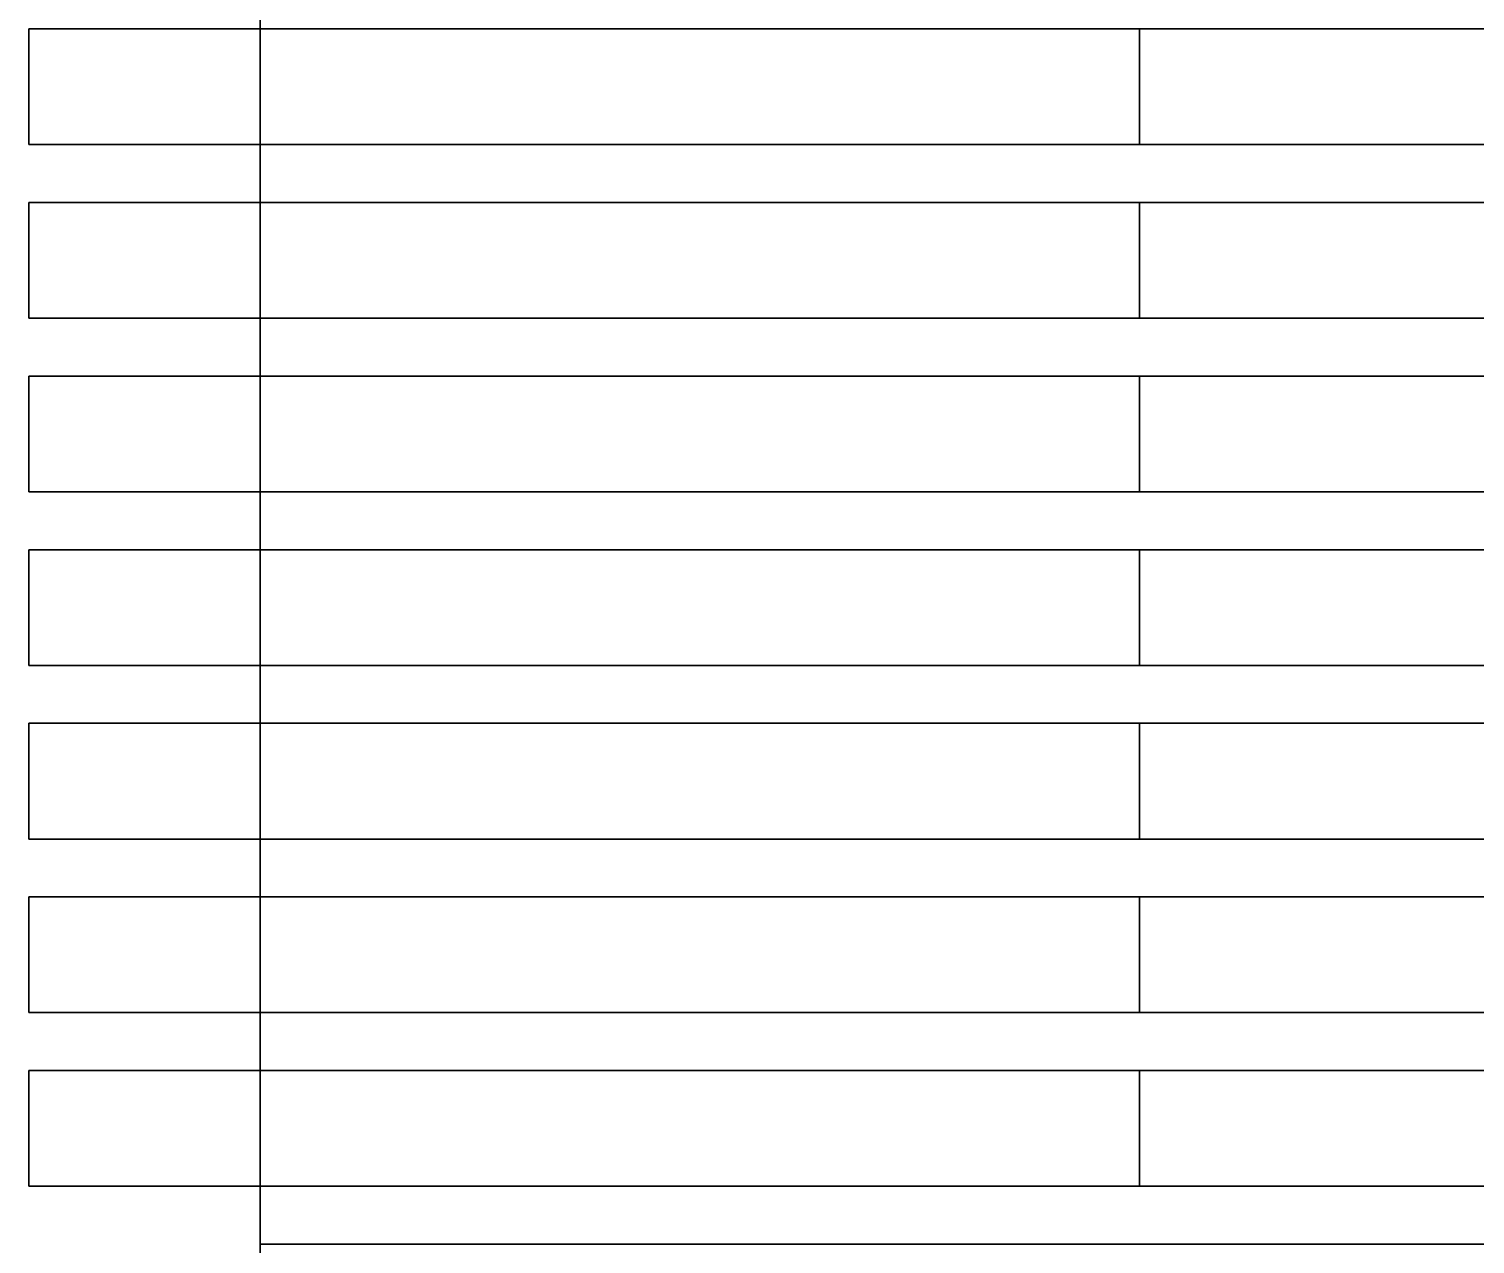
# Model space of a CAD drawing. Header units: millimetres. Extents: x -20 to 230, y -446 to 0.
# Drawn here: x -20 to 105, y -278 to -173 of the extents above; entities that cross this region are included whole.
import ezdxf

# ---------------------------------------------------------------- set-up
doc = ezdxf.new("R2010")
doc.units = ezdxf.units.MM
for name, color, linetype, plot in [('10', 135, 'Continuous', False), ('14', 155, 'Continuous', False), ('15', 254, 'Continuous', False), ('16', 201, 'Continuous', False), ('Letra', 250, 'Continuous', False)]:
    doc.layers.add(name, color=color, linetype=linetype, plot=plot)
for name, color, linetype in [('11', 148, 'Continuous'), ('12', 141, 'Continuous'), ('13', 143, 'Continuous'), ('Caixa', 250, 'Continuous')]:
    doc.layers.add(name, color=color, linetype=linetype)

# ---------------------------------------------------------------- blocks, each defined once
blk = doc.blocks.new('2')
at = {"layer": 'Letra', "invisible_edges": 15}
for points in [[(58.69, -477.5, 130), (0, -477.5, 130), (0, -76, 130), (58.69, -76, 130)], [(67.52, -95, 130), (67.52, -477.5, 130), (58.69, -477.5, 130), (58.69, -86, 130)], [(67.52, -246.67, 130), (151.31, -246.67, 130), (151.31, -214.72, 130), (67.52, -214.72, 130)], [(68.99, -251.36, 130), (70.38, -247.89, 130), (67.52, -246.67, 130), (67.52, -252.54, 130)], [(67.52, -246.67, 130), (70.38, -247.89, 130), (76.38, -248.49, 130), (76.38, -246.67, 130)], [(76.38, -246.67, 130), (76.38, -248.49, 130), (75.2, -251.33, 130), (83.03, -251.83, 130)], [(76.38, -246.67, 130), (83.03, -251.83, 130), (84.41, -249.99, 130), (84.41, -246.67, 130)], [(84.41, -246.67, 130), (84.41, -249.99, 130), (85.89, -248.89, 130), (85.89, -246.67, 130)], [(85.89, -246.67, 130), (85.89, -248.89, 130), (88.77, -247.96, 130), (88.77, -246.67, 130)], [(88.77, -246.67, 130), (88.77, -247.96, 130), (91.67, -248.19, 130), (151.31, -248.19, 130)], [(151.31, -248.19, 130), (151.31, -246.67, 130), (88.77, -246.67, 130)], [(68.49, -253.98, 125), (68.99, -251.36, 125), (70.38, -247.89, 125), (74.76, -253.51, 125)], [(70.38, -247.89, 130), (70.38, -247.89, 125), (68.99, -251.36, 125), (68.99, -251.36, 130)], [(76.38, -248.49, 130), (76.38, -248.49, 125), (70.38, -247.89, 125), (70.38, -247.89, 130)], [(74.76, -253.51, 125), (75.2, -251.33, 125), (76.38, -248.49, 125), (70.38, -247.89, 125)], [(76.38, -248.49, 130), (76.38, -248.49, 125), (75.2, -251.33, 125), (75.2, -251.33, 130)], [(88.77, -247.96, 125), (85.89, -248.89, 125), (84.41, -249.99, 125), (90.8, -255.08, 125)], [(88.77, -247.96, 130), (85.89, -248.89, 130), (85.89, -248.89, 125), (88.77, -247.96, 125)], [(91.67, -248.19, 130), (88.77, -247.96, 130), (88.77, -247.96, 125), (91.67, -248.19, 125)], [(94.01, -249.3, 125), (91.67, -248.19, 125), (88.77, -247.96, 125), (90.8, -255.08, 125)], [(94.01, -249.3, 130), (91.67, -248.19, 130), (91.67, -248.19, 125), (94.01, -249.3, 125)], [(96.02, -251.32, 130), (98.65, -248.19, 130), (91.67, -248.19, 130), (94.01, -249.3, 130)], [(98.65, -248.19, 130), (97.28, -253.32, 130), (96.02, -251.32, 130)], [(97.05, -266.76, 130), (151.31, -266.76, 130), (151.31, -248.19, 130), (97.83, -265.15, 130)], [(98.65, -248.19, 130), (98.65, -257.31, 130), (98.03, -255, 130), (97.28, -253.32, 130)], [(97.83, -265.15, 130), (98.58, -262.7, 130), (98.88, -259.71, 130), (151.31, -248.19, 130)], [(98.88, -259.71, 130), (98.65, -257.31, 130), (98.65, -248.19, 130), (151.31, -248.19, 130)], [(84.41, -249.99, 125), (83.03, -251.83, 125), (81.78, -253.79, 125), (88.36, -256.52, 125)], [(84.41, -249.99, 130), (83.03, -251.83, 130), (83.03, -251.83, 125), (84.41, -249.99, 125)], [(85.89, -248.89, 130), (84.41, -249.99, 130), (84.41, -249.99, 125), (85.89, -248.89, 125)], [(90.8, -255.08, 125), (89.41, -255.31, 125), (88.36, -256.52, 125), (84.41, -249.99, 125)], [(97.28, -253.32, 125), (96.02, -251.32, 125), (94.01, -249.3, 125), (90.8, -255.08, 125)], [(96.02, -251.32, 130), (94.01, -249.3, 130), (94.01, -249.3, 125), (96.02, -251.32, 125)], [(68.99, -251.36, 130), (67.52, -252.54, 130), (68.49, -253.98, 130), (68.99, -251.36, 130)], [(68.99, -251.36, 130), (68.49, -253.98, 130), (68.49, -253.98, 125), (68.99, -251.36, 125)], [(75.2, -251.33, 130), (74.76, -253.51, 130), (74.69, -255.85, 130), (80.85, -255.51, 130)], [(75.2, -251.33, 130), (74.76, -253.51, 130), (74.76, -253.51, 125), (75.2, -251.33, 125)], [(83.03, -251.83, 130), (81.78, -253.79, 130), (80.85, -255.51, 130), (75.2, -251.33, 130)], [(83.03, -251.83, 130), (83.03, -251.83, 125), (81.78, -253.79, 125), (81.78, -253.79, 130)], [(97.28, -253.32, 130), (96.02, -251.32, 130), (96.02, -251.32, 125), (97.28, -253.32, 125)], [(67.52, -252.54, 130), (68.49, -253.98, 130), (68.42, -256.72, 130), (67.52, -256.72, 130)], [(68.84, -259.67, 125), (68.42, -256.72, 125), (68.49, -253.98, 125), (74.76, -253.51, 125)], [(70.54, -264.03, 125), (69.54, -262.14, 125), (68.84, -259.67, 125), (74.76, -253.51, 125)], [(75.12, -258.53, 125), (74.69, -255.85, 125), (74.76, -253.51, 125), (70.54, -264.03, 125)], [(74.76, -253.51, 130), (74.69, -255.85, 130), (74.69, -255.85, 125), (74.76, -253.51, 125)], [(98.03, -255, 125), (97.28, -253.32, 125), (90.8, -255.08, 125), (92.14, -255.84, 125)], [(98.03, -255, 130), (97.28, -253.32, 130), (97.28, -253.32, 125), (98.03, -255, 125)], [(68.49, -253.98, 130), (68.42, -256.72, 130), (68.42, -256.72, 125), (68.49, -253.98, 125)], [(81.78, -253.79, 125), (80.85, -255.51, 125), (79.85, -257.71, 125), (86.2, -261.35, 125)], [(81.78, -253.79, 130), (81.78, -253.79, 125), (80.85, -255.51, 125), (80.85, -255.51, 130)], [(88.36, -256.52, 125), (87.21, -259.26, 125), (86.2, -261.35, 125), (81.78, -253.79, 125)], [(80.85, -255.51, 130), (79.85, -257.71, 130), (79.28, -259.2, 130), (74.69, -255.85, 130)], [(74.69, -255.85, 130), (75.12, -258.53, 130), (75.12, -258.53, 125), (74.69, -255.85, 125)], [(79.28, -259.2, 130), (78.56, -260.07, 130), (77.43, -260.47, 130), (74.69, -255.85, 130)], [(77.43, -260.47, 130), (76.26, -260.23, 130), (75.46, -259.54, 130), (74.69, -255.85, 130)], [(75.46, -259.54, 130), (75.12, -258.53, 130), (74.69, -255.85, 130)], [(80.85, -255.51, 130), (79.85, -257.71, 130), (79.85, -257.71, 125), (80.85, -255.51, 125)], [(88.36, -256.52, 130), (89.41, -255.31, 130), (89.41, -255.31, 125), (88.36, -256.52, 125)], [(89.41, -255.31, 130), (92.14, -255.84, 130), (92.75, -257.31, 130), (88.36, -256.52, 130)], [(89.41, -255.31, 130), (90.8, -255.08, 130), (90.8, -255.08, 125), (89.41, -255.31, 125)], [(92.14, -255.84, 130), (89.41, -255.31, 130), (90.8, -255.08, 130)], [(90.8, -255.08, 130), (92.14, -255.84, 130), (92.14, -255.84, 125), (90.8, -255.08, 125)], [(98.65, -257.31, 125), (98.03, -255, 125), (92.14, -255.84, 125), (92.75, -257.31, 125)], [(92.14, -255.84, 130), (92.75, -257.31, 130), (92.75, -257.31, 125), (92.14, -255.84, 125)], [(98.65, -257.31, 130), (98.03, -255, 130), (98.03, -255, 125), (98.65, -257.31, 125)], [(67.52, -256.72, 130), (68.41, -256.75, 130), (68.84, -259.67, 130), (67.52, -259.67, 130)], [(68.42, -256.72, 130), (68.84, -259.67, 130), (68.84, -259.67, 125), (68.42, -256.72, 125)], [(87.21, -259.26, 130), (87.21, -259.26, 125), (88.36, -256.52, 125), (88.36, -256.52, 130)], [(92.75, -257.31, 130), (93.06, -259.05, 130), (87.21, -259.26, 130), (88.36, -256.52, 130)], [(92.75, -257.31, 130), (93.06, -259.05, 130), (93.06, -259.05, 125), (92.75, -257.31, 125)], [(98.88, -259.71, 125), (98.65, -257.31, 125), (92.75, -257.31, 125), (93.06, -259.05, 125)], [(98.88, -259.71, 130), (98.88, -259.71, 125), (98.65, -257.31, 125), (98.65, -257.31, 130)], [(74.83, -267.21, 125), (72.33, -265.9, 125), (70.54, -264.03, 125), (75.12, -258.53, 125)], [(76.26, -260.23, 125), (75.46, -259.54, 125), (75.12, -258.53, 125), (74.83, -267.21, 125)], [(75.46, -259.54, 130), (75.12, -258.53, 130), (75.12, -258.53, 125), (75.46, -259.54, 125)], [(79.85, -257.71, 125), (79.28, -259.2, 125), (78.56, -260.07, 125), (83.84, -265.13, 125)], [(79.85, -257.71, 130), (79.28, -259.2, 130), (79.28, -259.2, 125), (79.85, -257.71, 125)], [(86.2, -261.35, 125), (85.14, -263.27, 125), (83.84, -265.13, 125), (79.85, -257.71, 125)], [(67.52, -259.67, 130), (68.84, -259.67, 130), (69.54, -262.14, 130), (67.52, -262.14, 130)], [(68.84, -259.67, 130), (69.54, -262.14, 130), (69.54, -262.14, 125), (68.84, -259.67, 125)], [(76.26, -260.23, 130), (76.26, -260.23, 125), (75.46, -259.54, 125), (75.46, -259.54, 130)], [(79.28, -259.2, 130), (78.56, -260.07, 130), (78.56, -260.07, 125), (79.28, -259.2, 125)], [(93.06, -259.05, 130), (93.02, -261.08, 130), (86.2, -261.35, 130), (87.21, -259.26, 130)], [(86.2, -261.35, 130), (87.21, -259.26, 130), (87.21, -259.26, 125), (86.2, -261.35, 125)], [(93.06, -259.05, 130), (93.02, -261.08, 130), (93.02, -261.08, 125), (93.06, -259.05, 125)], [(93.06, -259.05, 125), (93.02, -261.08, 125), (98.58, -262.7, 125), (98.88, -259.71, 125)], [(98.58, -262.7, 130), (98.88, -259.71, 130), (98.88, -259.71, 125), (98.58, -262.7, 125)], [(80.05, -267.35, 125), (77.37, -267.64, 125), (74.83, -267.21, 125), (76.26, -260.23, 125)], [(78.56, -260.07, 125), (77.43, -260.47, 125), (76.26, -260.23, 125), (80.05, -267.35, 125)], [(77.43, -260.47, 130), (76.26, -260.23, 130), (76.26, -260.23, 125), (77.43, -260.47, 125)], [(78.56, -260.07, 130), (77.43, -260.47, 130), (77.43, -260.47, 125), (78.56, -260.07, 125)], [(83.84, -265.13, 125), (82.16, -266.44, 125), (80.05, -267.35, 125), (78.56, -260.07, 125)], [(93.02, -261.08, 130), (92.44, -263.38, 130), (85.14, -263.27, 130), (86.2, -261.35, 130)], [(93.02, -261.08, 130), (92.44, -263.38, 130), (92.44, -263.38, 125), (93.02, -261.08, 125)], [(97.83, -265.15, 125), (98.58, -262.7, 125), (93.02, -261.08, 125), (92.44, -263.38, 125)], [(67.52, -262.14, 130), (69.54, -262.14, 130), (70.54, -264.03, 130), (67.52, -264.03, 130)], [(69.54, -262.14, 130), (70.54, -264.03, 130), (70.54, -264.03, 125), (69.54, -262.14, 125)], [(85.14, -263.27, 130), (86.2, -261.35, 130), (86.2, -261.35, 125), (85.14, -263.27, 125)], [(83.84, -265.13, 130), (85.14, -263.27, 130), (85.14, -263.27, 125), (83.84, -265.13, 125)], [(92.44, -263.38, 130), (91.49, -265.23, 130), (83.84, -265.13, 130), (85.14, -263.27, 130)], [(92.44, -263.38, 130), (91.49, -265.23, 130), (91.49, -265.23, 125), (92.44, -263.38, 125)], [(91.49, -265.23, 125), (92.44, -263.38, 125), (97.83, -265.15, 125), (97.05, -266.76, 125)], [(97.83, -265.15, 125), (98.58, -262.7, 125), (98.58, -262.7, 130), (97.83, -265.15, 130)], [(67.52, -264.03, 130), (70.54, -264.03, 130), (72.33, -265.9, 130), (67.52, -265.9, 130)], [(70.54, -264.03, 130), (72.33, -265.9, 130), (72.33, -265.9, 125), (70.54, -264.03, 125)], [(67.52, -265.9, 130), (72.33, -265.9, 130), (74.83, -267.21, 130), (67.52, -267.21, 130)], [(72.33, -265.9, 130), (74.83, -267.21, 130), (74.83, -267.21, 125), (72.33, -265.9, 125)], [(80.88, -269.96, 130), (82.89, -270.4, 130), (83.84, -265.13, 130), (82.16, -266.44, 130)], [(82.16, -266.44, 130), (83.84, -265.13, 130), (83.84, -265.13, 125), (82.16, -266.44, 125)], [(91.49, -265.23, 130), (85, -271.32, 130), (82.89, -270.4, 130), (83.84, -265.13, 130)], [(91.49, -265.23, 130), (97.05, -266.76, 130), (87.41, -273.16, 130), (85, -271.32, 130)], [(97.05, -266.76, 130), (97.05, -266.76, 125), (91.49, -265.23, 125), (91.49, -265.23, 130)], [(97.05, -266.76, 130), (97.05, -266.76, 125), (97.83, -265.15, 125), (97.83, -265.15, 130)], [(74.83, -267.21, 130), (75, -270.82, 130), (67.52, -270.82, 130), (67.52, -267.21, 130)], [(74.83, -267.21, 130), (77.37, -267.64, 130), (77.37, -267.64, 125), (74.83, -267.21, 125)], [(74.83, -267.21, 130), (75, -270.82, 130), (77.04, -270.15, 130), (77.37, -267.64, 130)], [(77.04, -270.15, 130), (78.97, -269.89, 130), (80.05, -267.35, 130), (77.37, -267.64, 130)], [(77.37, -267.64, 130), (80.05, -267.35, 130), (80.05, -267.35, 125), (77.37, -267.64, 125)], [(78.97, -269.89, 130), (80.88, -269.96, 130), (82.16, -266.44, 130), (80.05, -267.35, 130)], [(80.05, -267.35, 130), (82.16, -266.44, 130), (82.16, -266.44, 125), (80.05, -267.35, 125)], [(88.81, -274.88, 130), (87.41, -273.16, 130), (97.05, -266.76, 130), (151.31, -266.76, 130)], [(88.81, -274.88, 130), (89.89, -276.96, 130), (90.67, -279.19, 130), (151.31, -266.76, 130)], [(151.31, -283.97, 130), (151.31, -266.76, 130), (90.67, -279.19, 130)], [(78.97, -269.89, 125), (77.04, -270.15, 125), (74.46, -278.92, 125), (75.8, -278.26, 125.01)], [(77.67, -277.71, 125), (75.8, -278.26, 125), (78.97, -269.89, 125), (80.88, -269.96, 125)], [(77.04, -270.15, 130), (77.04, -270.15, 125), (78.97, -269.89, 125), (78.97, -269.89, 130)], [(82.89, -270.4, 125), (80.88, -269.96, 125), (77.67, -277.71, 125), (79.55, -277.51, 125)], [(78.97, -269.89, 130), (78.97, -269.89, 125), (80.88, -269.96, 125), (80.88, -269.96, 130)], [(80.88, -269.96, 130), (80.88, -269.96, 125), (82.89, -270.4, 125), (82.89, -270.4, 130)], [(75, -270.82, 130), (73.17, -271.84, 130), (71.57, -273.18, 130), (67.52, -270.82, 130)], [(67.52, -270.82, 130), (71.57, -273.18, 130), (70.27, -274.77, 130), (69.27, -276.57, 130)], [(67.52, -270.82, 130), (69.27, -276.57, 130), (68.46, -278.59, 130), (67.52, -278.59, 130)], [(75, -270.82, 125), (73.17, -271.84, 125), (73.04, -280.77, 125), (73.46, -279.81, 125)], [(73.17, -271.84, 130), (73.17, -271.84, 125), (75, -270.82, 125), (75, -270.82, 130)], [(74.46, -278.92, 125.01), (73.46, -279.81, 125.01), (75, -270.82, 125.01), (77.04, -270.15, 125.01)], [(75, -270.82, 130), (75, -270.82, 125), (77.04, -270.15, 125), (77.04, -270.15, 130)], [(85, -271.32, 125), (82.89, -270.4, 125), (79.55, -277.51, 125), (81.17, -277.62, 125)], [(82.89, -270.4, 130), (82.89, -270.4, 125), (85, -271.32, 125), (85, -271.32, 130)], [(71.57, -273.18, 130), (71.57, -273.18, 125), (73.17, -271.84, 125), (73.17, -271.84, 130)], [(71.57, -273.18, 125), (73.17, -271.84, 125), (73.04, -280.77, 125), (73.03, -281.94, 125)], [(87.41, -273.16, 125), (85, -271.32, 125), (81.17, -277.62, 125), (83.17, -278.11, 125)], [(85, -271.32, 130), (85, -271.32, 125), (87.41, -273.16, 125), (87.41, -273.16, 130)], [(71.57, -273.18, 125), (70.27, -274.77, 125), (69.27, -276.57, 125), (73.03, -281.94, 125)], [(70.27, -274.77, 130), (71.57, -273.18, 130), (71.57, -273.18, 125), (70.27, -274.77, 125)], [(84.7, -278.8, 125), (83.17, -278.11, 125), (87.41, -273.16, 125), (88.81, -274.88, 125)], [(87.41, -273.16, 130), (87.41, -273.16, 125), (88.81, -274.88, 125), (88.81, -274.88, 130)], [(69.27, -276.57, 130), (70.27, -274.77, 130), (70.27, -274.77, 125), (69.27, -276.57, 125)], [(89.89, -276.96, 125), (88.81, -274.88, 125), (84.7, -278.8, 125), (85.74, -279.58, 125)], [(88.81, -274.88, 130), (88.81, -274.88, 125), (89.89, -276.96, 125), (89.89, -276.96, 130)], [(68.08, -280.98, 125), (68.46, -278.59, 125), (69.27, -276.57, 125), (73.03, -281.94, 125)], [(68.46, -278.59, 130), (68.46, -278.59, 125), (69.27, -276.57, 125), (69.27, -276.57, 130)], [(90.67, -279.19, 125), (89.89, -276.96, 125), (85.74, -279.58, 125), (86.34, -280.79, 125)], [(89.89, -276.96, 130), (89.89, -276.96, 125), (90.67, -279.19, 125), (90.67, -279.19, 130)], [(67.52, -278.59, 130), (68.46, -278.59, 130), (68.08, -280.98, 130), (67.52, -280.98, 130)], [(68.08, -280.98, 130), (68.08, -280.98, 125), (68.46, -278.59, 125), (68.46, -278.59, 130)], [(84.7, -278.8, 130), (83.17, -278.11, 130), (75.76, -278.28, 130), (74.46, -278.92, 130)], [(75.76, -278.28, 130), (75.8, -278.26, 125), (74.46, -278.92, 125), (74.46, -278.92, 130)], [(75.76, -278.28, 130), (77.67, -277.71, 130), (81.17, -277.62, 130), (83.17, -278.11, 130)], [(77.67, -277.71, 130), (77.67, -277.71, 125), (75.8, -278.26, 125), (75.76, -278.28, 130)], [(79.55, -277.51, 125), (77.67, -277.71, 125), (77.67, -277.71, 130), (79.55, -277.51, 130)], [(81.17, -277.62, 130), (79.55, -277.51, 130), (77.67, -277.71, 130)], [(81.17, -277.62, 130), (81.17, -277.62, 125), (79.55, -277.51, 125), (79.55, -277.51, 130)], [(83.17, -278.11, 130), (83.17, -278.11, 125), (81.17, -277.62, 125), (81.17, -277.62, 130)], [(84.7, -278.8, 130), (84.7, -278.8, 125), (83.17, -278.11, 125), (83.17, -278.11, 130)], [(86.34, -280.79, 130), (85.74, -279.58, 130), (73.46, -279.81, 130), (73.04, -280.77, 130)], [(73.46, -279.81, 130), (73.46, -279.81, 125), (73.04, -280.77, 125), (73.04, -280.77, 130)], [(73.46, -279.81, 130), (74.46, -278.92, 130), (84.7, -278.8, 130), (85.74, -279.58, 130)], [(74.46, -278.92, 125), (73.46, -279.81, 125), (73.46, -279.81, 130), (74.46, -278.92, 130)], [(85.74, -279.58, 130), (85.74, -279.58, 125), (84.7, -278.8, 125), (84.7, -278.8, 130)], [(86.34, -280.79, 130), (86.34, -280.79, 125), (85.74, -279.58, 125), (85.74, -279.58, 130)], [(86.27, -282.26, 125), (86.34, -280.79, 125), (90.67, -279.19, 125), (90.9, -281.76, 125)], [(90.67, -279.19, 130), (90.9, -281.76, 130), (90.57, -283.97, 130), (151.31, -283.97, 130)], [(90.67, -279.19, 130), (90.67, -279.19, 125), (90.9, -281.76, 125), (90.9, -281.76, 130)], [(67.52, -280.98, 130), (68.08, -280.98, 130), (68.19, -282.86, 130), (67.52, -282.86, 130)], [(68.19, -282.86, 130), (68.08, -280.98, 130), (68.08, -280.98, 125), (68.19, -282.86, 125)], [(73.31, -282.73, 125), (73.03, -281.94, 125), (68.08, -280.98, 125), (68.19, -282.86, 125)], [(73.04, -280.77, 125), (73.03, -281.94, 125), (73.03, -281.94, 130), (73.04, -280.77, 130)], [(86.34, -280.79, 130), (86.27, -282.26, 130), (73.03, -281.94, 130), (73.04, -280.77, 130)], [(86.27, -282.26, 130), (86.27, -282.26, 125), (86.34, -280.79, 125), (86.34, -280.79, 130)], [(73.03, -281.94, 130), (73.31, -282.73, 130), (73.31, -282.73, 125), (73.03, -281.94, 125)], [(86.27, -282.26, 130), (85.16, -283.72, 130), (73.31, -282.73, 130), (73.03, -281.94, 130)], [(90.57, -283.97, 125), (85.16, -283.72, 125), (86.27, -282.26, 125), (90.9, -281.76, 125)], [(86.27, -282.26, 130), (86.27, -282.26, 125), (85.16, -283.72, 125), (85.16, -283.72, 130)], [(90.9, -281.76, 130), (90.9, -281.76, 125), (90.57, -283.97, 125), (90.57, -283.97, 130)], [(68.19, -282.86, 130), (68.87, -285.29, 130), (67.52, -286.25, 130), (67.52, -282.86, 130)], [(68.87, -285.29, 125), (68.19, -282.86, 125), (73.31, -282.73, 125), (74.05, -283.6, 125)], [(68.87, -285.29, 130), (68.19, -282.86, 130), (68.19, -282.86, 125), (68.87, -285.29, 125)], [(74.05, -283.6, 125), (75.39, -284.35, 125), (69.81, -287.31, 125), (68.87, -285.29, 125)], [(73.31, -282.73, 130), (74.05, -283.6, 130), (74.05, -283.6, 125), (73.31, -282.73, 125)], [(73.31, -282.73, 130), (74.05, -283.6, 130), (83.73, -284.46, 130), (85.16, -283.72, 130)], [(74.05, -283.6, 130), (75.39, -284.35, 130), (75.39, -284.35, 125), (74.05, -283.6, 125)], [(83.73, -284.46, 130), (82.37, -284.93, 130), (75.39, -284.35, 130), (74.05, -283.6, 130)], [(83.73, -284.46, 130), (83.73, -284.46, 125), (85.16, -283.72, 125), (85.16, -283.72, 130)], [(85.16, -283.72, 125), (83.73, -284.46, 125), (87.13, -289.85, 125), (88.6, -288.17, 125)], [(88.6, -288.17, 125), (89.76, -286.11, 125), (90.57, -283.97, 125), (85.16, -283.72, 125)], [(69.8, -287.3, 125), (71.67, -289.7, 125), (76.85, -284.88, 125), (75.39, -284.35, 125)], [(76.85, -284.88, 125), (78.28, -285.18, 125), (74.29, -291.6, 125), (71.67, -289.7, 125)], [(75.39, -284.35, 130), (75.39, -284.35, 125), (76.85, -284.88, 125), (76.85, -284.88, 130)], [(75.39, -284.35, 130), (76.85, -284.88, 130), (81.02, -285.19, 130), (82.37, -284.93, 130)], [(76.85, -284.88, 130), (76.85, -284.88, 125), (78.28, -285.18, 125), (78.28, -285.18, 130)], [(81.02, -285.19, 130), (79.82, -285.28, 130), (78.28, -285.18, 130), (76.85, -284.88, 130)], [(81.02, -285.19, 130), (81.02, -285.19, 125), (82.37, -284.93, 125), (82.37, -284.93, 130)], [(82.37, -284.93, 125), (81.02, -285.19, 125), (81.93, -292.61, 125), (84.49, -291.69, 125)], [(82.37, -284.93, 130), (82.37, -284.93, 125), (83.73, -284.46, 125), (83.73, -284.46, 130)], [(87.13, -289.85, 125), (84.49, -291.69, 125), (82.37, -284.93, 125), (83.73, -284.46, 125)], [(90.57, -283.97, 130), (89.76, -286.11, 130), (88.6, -288.17, 130), (151.31, -288.17, 130)], [(90.57, -283.97, 130), (90.57, -283.97, 125), (89.76, -286.11, 125), (89.76, -286.11, 130)], [(151.31, -288.17, 130), (151.31, -283.97, 130), (90.57, -283.97, 130)], [(68.87, -285.29, 130), (69.81, -287.31, 130), (67.52, -287.31, 130), (67.52, -286.25, 130)], [(69.81, -287.31, 130), (68.87, -285.29, 130), (68.87, -285.29, 125), (69.81, -287.31, 125)], [(74.29, -291.6, 125), (78.54, -292.84, 125), (79.82, -285.28, 125), (78.28, -285.18, 125)], [(78.28, -285.18, 130), (78.28, -285.18, 125), (79.82, -285.28, 125), (79.82, -285.28, 130)], [(79.82, -285.28, 125), (81.02, -285.19, 125), (81.93, -292.61, 125), (78.54, -292.84, 125)], [(79.82, -285.28, 130), (79.82, -285.28, 125), (81.02, -285.19, 125), (81.02, -285.19, 130)], [(89.76, -286.11, 130), (89.76, -286.11, 125), (88.6, -288.17, 125), (88.6, -288.17, 130)], [(69.81, -287.31, 130), (71.67, -289.7, 130), (74.29, -291.6, 130), (67.52, -291.6, 130)], [(69.81, -287.31, 130), (67.52, -287.31, 130), (67.52, -291.6, 130)], [(71.67, -289.7, 130), (69.81, -287.31, 130), (69.81, -287.31, 125), (71.67, -289.7, 125)], [(88.6, -288.17, 125), (88.6, -288.17, 130), (87.13, -289.85, 130), (87.13, -289.85, 125)], [(87.13, -296.1, 130), (87.13, -289.85, 130), (88.6, -288.17, 130), (99.63, -296.1, 130)], [(99.63, -296.1, 130), (88.6, -288.17, 130), (151.31, -288.17, 130), (151.31, -302.47, 130)], [(74.29, -291.6, 130), (74.29, -291.6, 125), (71.67, -289.7, 125), (71.67, -289.7, 130)], [(87.13, -289.85, 130), (87.13, -289.85, 125), (84.49, -291.69, 125), (84.49, -291.69, 130)], [(84.49, -296.1, 130), (84.49, -291.69, 130), (87.13, -289.85, 130), (87.13, -296.1, 130)], [(74.29, -291.6, 130), (78.54, -292.84, 130), (78.54, -296.1, 130), (67.52, -296.1, 130)], [(74.29, -291.6, 130), (67.52, -291.6, 130), (67.52, -296.1, 130)], [(78.54, -292.84, 130), (78.54, -292.84, 125), (74.29, -291.6, 125), (74.29, -291.6, 130)], [(84.49, -291.69, 130), (84.49, -291.69, 125), (81.93, -292.61, 125), (81.93, -292.61, 130)], [(84.17, -296.1, 130), (81.93, -292.61, 130), (84.49, -291.69, 130), (84.49, -296.1, 130)], [(81.93, -292.61, 130), (81.93, -292.61, 125), (78.54, -292.84, 125), (78.54, -292.84, 130)], [(81.93, -292.61, 130), (78.54, -292.84, 130), (78.54, -296.1, 130), (84.17, -296.1, 130)], [(68.71, -302.47, 130), (67.52, -302.47, 130), (67.52, -296.1, 130), (68.71, -296.1, 130)], [(99.63, -296.1, 130), (99.63, -296.1, 125), (68.71, -296.1, 125), (68.71, -296.1, 130)], [(68.71, -302.47, 130), (68.71, -302.47, 125), (68.71, -296.1, 125), (68.71, -296.1, 130)], [(99.63, -302.47, 125), (99.63, -296.1, 125), (68.71, -296.1, 125), (68.71, -302.47, 125)], [(99.63, -302.47, 130), (99.63, -302.47, 125), (99.63, -296.1, 125), (99.63, -296.1, 130)], [(151.31, -302.47, 130), (99.63, -296.1, 130), (99.63, -302.47, 130), (151.31, -302.47, 130)], [(71.52, -302.47, 130), (69.65, -304.38, 130), (67.52, -304.38, 130), (67.52, -302.47, 130)], [(71.52, -302.47, 130), (71.52, -302.47, 125), (68.71, -302.47, 125), (68.71, -302.47, 130)], [(71.52, -302.47, 130), (69.65, -304.38, 130), (69.65, -304.38, 125), (71.52, -302.47, 125)], [(76.27, -302.47, 125), (75.48, -302.98, 125), (69.65, -304.38, 125), (71.52, -302.47, 125)], [(76.27, -302.47, 130), (75.48, -302.98, 130), (75.48, -302.98, 125), (76.27, -302.47, 125)], [(83.41, -302.47, 130), (76.27, -302.47, 130), (75.48, -302.98, 130), (84.8, -303.32, 130)], [(83.41, -302.47, 130), (76.27, -302.47, 130), (76.27, -302.47, 125), (83.41, -302.47, 125)], [(83.41, -302.47, 130), (83.41, -302.47, 125), (84.8, -303.32, 125), (84.8, -303.32, 130)], [(83.41, -302.47, 125), (84.8, -303.32, 125), (88.92, -303.43, 125), (87.78, -302.47, 125)], [(87.78, -302.47, 130), (87.78, -302.47, 125), (99.63, -302.47, 125), (99.63, -302.47, 130)], [(87.78, -302.47, 130), (87.78, -302.47, 125), (88.92, -303.43, 125), (88.92, -303.43, 130)], [(89.81, -304.54, 130), (88.92, -303.43, 130), (87.78, -302.47, 130), (90.46, -302.47, 130)], [(90.46, -305.72, 130), (89.81, -304.54, 130), (90.46, -302.47, 130)], [(91.08, -309.24, 130), (90.98, -307.45, 130), (90.46, -305.72, 130), (90.46, -302.47, 130)], [(151.31, -302.47, 130), (90.46, -302.47, 130), (90.86, -336.07, 130), (151.31, -336.07, 130)], [(75.48, -302.98, 125), (74.79, -303.66, 125), (74.34, -304.33, 125), (69.65, -304.38, 125)], [(74.34, -304.33, 130), (74.34, -304.33, 125), (74.79, -303.66, 125), (74.79, -303.66, 130)], [(85.53, -304.28, 130), (85.91, -305.3, 130), (74.34, -304.33, 130), (74.79, -303.66, 130)], [(74.79, -303.66, 130), (74.79, -303.66, 125), (75.48, -302.98, 125), (75.48, -302.98, 130)], [(84.8, -303.32, 130), (85.53, -304.28, 130), (74.79, -303.66, 130), (75.48, -302.98, 130)], [(84.8, -303.32, 130), (84.8, -303.32, 125), (85.53, -304.28, 125), (85.53, -304.28, 130)], [(88.92, -303.43, 125), (89.81, -304.54, 125), (85.53, -304.28, 125), (84.8, -303.32, 125)], [(88.92, -303.43, 125), (88.92, -303.43, 130), (89.81, -304.54, 130), (89.81, -304.54, 125)], [(68.78, -306.11, 130), (67.52, -306.11, 130), (67.52, -304.38, 130), (69.65, -304.38, 130)], [(69.65, -304.38, 125), (68.78, -306.11, 125), (73.93, -305.32, 125), (74.34, -304.33, 125)], [(68.78, -306.11, 130), (68.78, -306.11, 125), (69.65, -304.38, 125), (69.65, -304.38, 130)], [(73.93, -305.32, 130), (73.93, -305.32, 125), (74.34, -304.33, 125), (74.34, -304.33, 130)], [(74.34, -304.33, 130), (73.93, -305.32, 130), (85.95, -306.67, 130), (85.91, -305.3, 130)], [(85.53, -304.28, 130), (85.53, -304.28, 125), (85.91, -305.3, 125), (85.91, -305.3, 130)], [(85.95, -306.67, 125), (85.91, -305.3, 125), (85.53, -304.28, 125), (90.98, -307.45, 125)], [(90.98, -307.45, 125), (90.46, -305.72, 125), (89.81, -304.54, 125), (85.53, -304.28, 125)], [(89.81, -304.54, 125), (89.81, -304.54, 130), (90.46, -305.72, 130), (90.46, -305.72, 125)], [(68.78, -306.11, 130), (68.39, -307.83, 130), (67.52, -307.83, 130), (67.52, -306.11, 130)], [(68.39, -307.83, 130), (68.39, -307.83, 125), (68.78, -306.11, 125), (68.78, -306.11, 130)], [(68.78, -306.11, 125), (68.39, -307.83, 125), (68.4, -309.44, 125), (75.87, -309.9, 125)], [(73.93, -305.32, 125), (73.93, -306.67, 125), (74.01, -308.04, 125), (68.78, -306.11, 125)], [(74.01, -308.04, 125), (74.69, -308.98, 125), (75.87, -309.9, 125), (68.78, -306.11, 125)], [(73.76, -306.67, 130), (73.76, -306.67, 125), (73.93, -305.32, 125), (73.93, -305.32, 130)], [(85.95, -306.67, 130), (85.61, -307.79, 130), (73.76, -306.67, 130), (73.93, -305.32, 130)], [(85.91, -305.3, 130), (85.91, -305.3, 125), (85.95, -306.67, 125), (85.95, -306.67, 130)], [(90.46, -305.72, 130), (90.46, -305.72, 125), (90.98, -307.45, 125), (90.98, -307.45, 130)], [(74.01, -308.04, 130), (74.01, -308.04, 125), (73.76, -306.67, 125), (73.76, -306.67, 130)], [(85.61, -307.79, 130), (85.01, -308.69, 130), (74.01, -308.04, 130), (73.76, -306.67, 130)], [(85.01, -308.69, 125), (85.61, -307.79, 125), (85.95, -306.67, 125), (90.67, -311.29, 125)], [(85.95, -306.67, 130), (85.95, -306.67, 125), (85.61, -307.79, 125), (85.61, -307.79, 130)], [(90.67, -311.29, 125), (91.08, -309.24, 125), (90.98, -307.45, 125), (85.95, -306.67, 125)], [(90.98, -307.45, 130), (90.98, -307.45, 125), (91.08, -309.24, 125), (91.08, -309.24, 130)], [(68.39, -307.83, 130), (68.4, -309.44, 130), (67.52, -309.44, 130), (67.52, -307.83, 130)], [(68.4, -309.44, 130), (68.4, -309.44, 125), (68.39, -307.83, 125), (68.39, -307.83, 130)], [(74.69, -308.98, 130), (74.69, -308.98, 125), (74.01, -308.04, 125), (74.01, -308.04, 130)], [(85.01, -308.69, 130), (83.91, -309.64, 130), (74.69, -308.98, 130), (74.01, -308.04, 130)], [(82.43, -310.45, 125), (83.91, -309.64, 125), (85.01, -308.69, 125), (87.25, -315.39, 125)], [(85.01, -308.69, 130), (85.01, -308.69, 125), (83.91, -309.64, 125), (83.91, -309.64, 130)], [(85.61, -307.79, 130), (85.61, -307.79, 125), (85.01, -308.69, 125), (85.01, -308.69, 130)], [(87.25, -315.39, 125), (89.33, -313.67, 125), (90.67, -311.29, 125), (85.01, -308.69, 125)], [(68.4, -309.44, 130), (68.88, -311.38, 130), (67.52, -311.38, 130), (67.52, -309.44, 130)], [(68.88, -311.38, 130), (68.88, -311.38, 125), (68.4, -309.44, 125), (68.4, -309.44, 130)], [(68.4, -309.44, 125), (68.88, -311.38, 125), (69.81, -313.07, 125), (75.87, -309.9, 125)], [(69.81, -313.07, 125), (71.57, -314.78, 125), (73.35, -315.81, 125), (75.87, -309.9, 125)], [(75.87, -309.9, 125), (77.37, -310.6, 125), (78.89, -310.94, 125), (73.35, -315.81, 125)], [(75.87, -309.9, 130), (75.87, -309.9, 125), (74.69, -308.98, 125), (74.69, -308.98, 130)], [(83.91, -309.64, 130), (82.43, -310.45, 130), (75.87, -309.9, 130), (74.69, -308.98, 130)], [(77.37, -310.6, 130), (77.37, -310.6, 125), (75.87, -309.9, 125), (75.87, -309.9, 130)], [(82.43, -310.45, 130), (80.54, -310.93, 130), (77.37, -310.6, 130), (75.87, -309.9, 130)], [(83.91, -309.64, 130), (83.91, -309.64, 125), (82.43, -310.45, 125), (82.43, -310.45, 130)], [(91.08, -309.24, 130), (90.67, -311.29, 130), (89.33, -313.67, 130), (90.86, -329.49, 130)], [(91.08, -309.24, 130), (91.08, -309.24, 125), (90.67, -311.29, 125), (90.67, -311.29, 130)], [(73.35, -315.81, 125), (75.25, -316.58, 125), (77.83, -317.18, 125), (78.89, -310.94, 125)], [(78.89, -310.94, 130), (78.89, -310.94, 125), (77.37, -310.6, 125), (77.37, -310.6, 130)], [(80.54, -310.93, 130), (78.89, -310.94, 130), (77.37, -310.6, 130)], [(78.89, -310.94, 125), (80.54, -310.93, 125), (82.43, -310.45, 125), (77.83, -317.18, 125)], [(77.83, -317.18, 125), (80.48, -317.32, 125), (83.02, -317, 125), (82.43, -310.45, 125)], [(80.54, -310.93, 130), (80.54, -310.93, 125), (78.89, -310.94, 125), (78.89, -310.94, 130)], [(82.43, -310.45, 130), (82.43, -310.45, 125), (80.54, -310.93, 125), (80.54, -310.93, 130)], [(83.02, -317, 125), (85.51, -316.23, 125), (87.25, -315.39, 125), (82.43, -310.45, 125)], [(68.88, -311.38, 130), (69.81, -313.07, 130), (67.52, -313.07, 130), (67.52, -311.38, 130)], [(69.81, -313.07, 130), (69.81, -313.07, 125), (68.88, -311.38, 125), (68.88, -311.38, 130)], [(90.67, -311.29, 130), (90.67, -311.29, 125), (89.33, -313.67, 125), (89.33, -313.67, 130)], [(69.81, -313.07, 130), (71.57, -314.78, 130), (67.52, -314.78, 130), (67.52, -313.07, 130)], [(71.57, -314.78, 130), (71.57, -314.78, 125), (69.81, -313.07, 125), (69.81, -313.07, 130)], [(90.86, -329.49, 130), (85.51, -316.23, 130), (87.25, -315.39, 130), (89.33, -313.67, 130)], [(89.33, -313.67, 130), (89.33, -313.67, 125), (87.25, -315.39, 125), (87.25, -315.39, 130)], [(67.52, -314.78, 130), (71.57, -314.78, 130), (73.35, -315.81, 130), (67.52, -315.81, 130)], [(73.35, -315.81, 130), (73.35, -315.81, 125), (71.57, -314.78, 125), (71.57, -314.78, 130)], [(73.35, -315.81, 130), (75.25, -316.58, 130), (67.52, -316.58, 130), (67.52, -315.81, 130)], [(75.25, -316.58, 130), (75.25, -316.58, 125), (73.35, -315.81, 125), (73.35, -315.81, 130)], [(90.86, -329.49, 130), (80.48, -317.32, 130), (83.02, -317, 130), (85.51, -316.23, 130)], [(85.51, -316.23, 130), (85.51, -316.23, 125), (83.02, -317, 125), (83.02, -317, 130)], [(87.25, -315.39, 130), (85.51, -316.23, 130), (85.51, -316.23, 125), (87.25, -315.39, 125)], [(75.25, -316.58, 130), (77.83, -317.18, 130), (67.52, -317.18, 130), (67.52, -316.58, 130)], [(67.52, -329.49, 130), (67.52, -317.18, 130), (80.48, -317.32, 130), (90.86, -329.49, 130)], [(67.52, -317.18, 130), (80.48, -317.32, 130), (77.83, -317.18, 130)], [(77.83, -317.18, 130), (77.83, -317.18, 125), (75.25, -316.58, 125), (75.25, -316.58, 130)], [(80.48, -317.32, 130), (80.48, -317.32, 125), (77.83, -317.18, 125), (77.83, -317.18, 130)], [(83.02, -317, 130), (83.02, -317, 125), (80.48, -317.32, 125), (80.48, -317.32, 130)], [(67.52, -336.07, 130), (68.83, -336.07, 130), (68.83, -329.49, 130), (67.52, -329.49, 130)], [(90.86, -329.49, 130), (90.86, -329.49, 125), (68.83, -329.49, 125), (68.83, -329.49, 130)], [(68.83, -336.07, 125), (68.83, -336.07, 130), (68.83, -329.49, 130), (68.83, -329.49, 125)], [(90.86, -336.07, 125), (90.86, -329.49, 125), (68.83, -329.49, 125), (68.83, -336.07, 125)], [(90.86, -336.07, 130), (90.86, -336.07, 125), (90.86, -329.49, 125), (90.86, -329.49, 130)]]:
    blk.add_3dface(points, dxfattribs=at)

msp = doc.modelspace()

# ---------------------------------------------------------------- linework, layer by layer
at = {"layer": '10'}
for points in [[(-20, -273, 115), (-20, -263, 115), (76, -263, 115), (76, -273, 115)], [(-20, -263, 115), (-20, -263, 15), (76, -263, 15), (76, -263, 115)], [(-20, -273, 15), (-20, -263, 15), (76, -263, 15), (76, -273, 15)], [(-20, -273, 115), (-20, -263, 115), (-20, -263, 15), (-20, -273, 15)], [(76, -273, 115), (76, -263, 115), (76, -263, 15), (76, -273, 15)], [(-20, -273, 115), (-20, -273, 15), (76, -273, 15), (76, -273, 115)]]:
    msp.add_3dface(points, dxfattribs=at)
at = {"layer": '11'}
for points in [[(-20, -258, 115), (-20, -248, 115), (76, -248, 115), (76, -258, 115)], [(-20, -248, 115), (-20, -248, 15), (76, -248, 15), (76, -248, 115)], [(-20, -258, 15), (-20, -248, 15), (76, -248, 15), (76, -258, 15)], [(-20, -258, 115), (-20, -248, 115), (-20, -248, 15), (-20, -258, 15)], [(76, -258, 115), (76, -248, 115), (76, -248, 15), (76, -258, 15)], [(-20, -258, 115), (-20, -258, 15), (76, -258, 15), (76, -258, 115)]]:
    msp.add_3dface(points, dxfattribs=at)
at = {"layer": '12'}
for points in [[(-20, -243, 115), (-20, -233, 115), (76, -233, 115), (76, -243, 115)], [(-20, -233, 115), (-20, -233, 15), (76, -233, 15), (76, -233, 115)], [(-20, -243, 15), (-20, -233, 15), (76, -233, 15), (76, -243, 15)], [(-20, -243, 115), (-20, -233, 115), (-20, -233, 15), (-20, -243, 15)], [(76, -243, 115), (76, -233, 115), (76, -233, 15), (76, -243, 15)], [(-20, -243, 115), (-20, -243, 15), (76, -243, 15), (76, -243, 115)]]:
    msp.add_3dface(points, dxfattribs=at)
at = {"layer": '13'}
for points in [[(-20, -228, 115), (-20, -218, 115), (76, -218, 115), (76, -228, 115)], [(-20, -218, 115), (-20, -218, 15), (76, -218, 15), (76, -218, 115)], [(-20, -228, 15), (-20, -218, 15), (76, -218, 15), (76, -228, 15)], [(-20, -228, 115), (-20, -218, 115), (-20, -218, 15), (-20, -228, 15)], [(76, -228, 115), (76, -218, 115), (76, -218, 15), (76, -228, 15)], [(-20, -228, 115), (-20, -228, 15), (76, -228, 15), (76, -228, 115)]]:
    msp.add_3dface(points, dxfattribs=at)
at = {"layer": '14'}
for points in [[(-20, -213, 115), (-20, -203, 115), (76, -203, 115), (76, -213, 115)], [(-20, -203, 115), (-20, -203, 15), (76, -203, 15), (76, -203, 115)], [(-20, -213, 15), (-20, -203, 15), (76, -203, 15), (76, -213, 15)], [(-20, -213, 115), (-20, -203, 115), (-20, -203, 15), (-20, -213, 15)], [(76, -213, 115), (76, -203, 115), (76, -203, 15), (76, -213, 15)], [(-20, -213, 115), (-20, -213, 15), (76, -213, 15), (76, -213, 115)]]:
    msp.add_3dface(points, dxfattribs=at)
at = {"layer": '15'}
for points in [[(-20, -198, 115), (-20, -188, 115), (76, -188, 115), (76, -198, 115)], [(-20, -188, 115), (-20, -188, 15), (76, -188, 15), (76, -188, 115)], [(-20, -198, 15), (-20, -188, 15), (76, -188, 15), (76, -198, 15)], [(-20, -198, 115), (-20, -188, 115), (-20, -188, 15), (-20, -198, 15)], [(76, -198, 115), (76, -188, 115), (76, -188, 15), (76, -198, 15)], [(-20, -198, 115), (-20, -198, 15), (76, -198, 15), (76, -198, 115)]]:
    msp.add_3dface(points, dxfattribs=at)
at = {"layer": '16'}
for points in [[(-20, -183, 115), (-20, -173, 115), (76, -173, 115), (76, -183, 115)], [(-20, -173, 115), (-20, -173, 15), (76, -173, 15), (76, -173, 115)], [(-20, -183, 15), (-20, -173, 15), (76, -173, 15), (76, -183, 15)], [(-20, -183, 115), (-20, -173, 115), (-20, -173, 15), (-20, -183, 15)], [(76, -183, 115), (76, -173, 115), (76, -173, 15), (76, -183, 15)], [(-20, -183, 115), (-20, -183, 15), (76, -183, 15), (76, -183, 115)]]:
    msp.add_3dface(points, dxfattribs=at)
at = {"layer": 'Caixa'}
for points in [[(0, 0), (0, -446), (210, -446), (210, 0)], [(0, -173, 115), (0, -183, 115), (210, -183, 115), (210, -173, 115)], [(210, -173, 15), (210, -183, 15), (0, -183, 15), (0, -173, 15)], [(210, -188, 112), (210, -183, 112), (0, -183, 112), (0, -188, 112)], [(0, -183, 115), (0, -183, 112), (210, -183, 112), (210, -183, 115)], [(0, -188, 18), (0, -183, 18), (210, -183, 18), (210, -188, 18)], [(210, -183, 15), (210, -183, 18), (0, -183, 18), (0, -183, 15)], [(0, -188, 112), (0, -188, 115), (210, -188, 115), (210, -188, 112)], [(0, -188, 115), (0, -198, 115), (210, -198, 115), (210, -188, 115)], [(210, -188, 18), (210, -188, 15), (0, -188, 15), (0, -188, 18)], [(210, -188, 15), (210, -198, 15), (0, -198, 15), (0, -188, 15)], [(210, -203, 112), (210, -198, 112), (0, -198, 112), (0, -203, 112)], [(0, -198, 115), (0, -198, 112), (210, -198, 112), (210, -198, 115)], [(0, -203, 18), (0, -198, 18), (210, -198, 18), (210, -203, 18)], [(210, -198, 15), (210, -198, 18), (0, -198, 18), (0, -198, 15)], [(0, -203, 112), (0, -203, 115), (210, -203, 115), (210, -203, 112)], [(0, -203, 115), (0, -213, 115), (210, -213, 115), (210, -203, 115)], [(210, -203, 18), (210, -203, 15), (0, -203, 15), (0, -203, 18)], [(210, -203, 15), (210, -213, 15), (0, -213, 15), (0, -203, 15)], [(210, -218, 112), (210, -213, 112), (0, -213, 112), (0, -218, 112)], [(0, -213, 115), (0, -213, 112), (210, -213, 112), (210, -213, 115)], [(0, -218, 18), (0, -213, 18), (210, -213, 18), (210, -218, 18)], [(210, -213, 15), (210, -213, 18), (0, -213, 18), (0, -213, 15)], [(0, -218, 112), (0, -218, 115), (210, -218, 115), (210, -218, 112)], [(0, -218, 115), (0, -228, 115), (210, -228, 115), (210, -218, 115)], [(210, -218, 18), (210, -218, 15), (0, -218, 15), (0, -218, 18)], [(210, -218, 15), (210, -228, 15), (0, -228, 15), (0, -218, 15)], [(210, -233, 112), (210, -228, 112), (0, -228, 112), (0, -233, 112)], [(0, -228, 115), (0, -228, 112), (210, -228, 112), (210, -228, 115)], [(0, -233, 18), (0, -228, 18), (210, -228, 18), (210, -233, 18)], [(210, -228, 15), (210, -228, 18), (0, -228, 18), (0, -228, 15)], [(0, -233, 112), (0, -233, 115), (210, -233, 115), (210, -233, 112)], [(0, -233, 115), (0, -243, 115), (210, -243, 115), (210, -233, 115)], [(210, -233, 18), (210, -233, 15), (0, -233, 15), (0, -233, 18)], [(210, -233, 15), (210, -243, 15), (0, -243, 15), (0, -233, 15)], [(210, -248, 112), (210, -243, 112), (0, -243, 112), (0, -248, 112)], [(0, -243, 115), (0, -243, 112), (210, -243, 112), (210, -243, 115)], [(0, -248, 18), (0, -243, 18), (210, -243, 18), (210, -248, 18)], [(210, -243, 15), (210, -243, 18), (0, -243, 18), (0, -243, 15)], [(0, -248, 112), (0, -248, 115), (210, -248, 115), (210, -248, 112)], [(0, -248, 115), (0, -258, 115), (210, -258, 115), (210, -248, 115)], [(210, -248, 18), (210, -248, 15), (0, -248, 15), (0, -248, 18)], [(210, -248, 15), (210, -258, 15), (0, -258, 15), (0, -248, 15)], [(210, -263, 112), (210, -258, 112), (0, -258, 112), (0, -263, 112)], [(0, -258, 115), (0, -258, 112), (210, -258, 112), (210, -258, 115)], [(0, -263, 18), (0, -258, 18), (210, -258, 18), (210, -263, 18)], [(210, -258, 15), (210, -258, 18), (0, -258, 18), (0, -258, 15)], [(0, -263, 112), (0, -263, 115), (210, -263, 115), (210, -263, 112)], [(0, -263, 115), (0, -273, 115), (210, -273, 115), (210, -263, 115)], [(210, -263, 18), (210, -263, 15), (0, -263, 15), (0, -263, 18)], [(210, -263, 15), (210, -273, 15), (0, -273, 15), (0, -263, 15)], [(210, -278, 112), (210, -273, 112), (0, -273, 112), (0, -278, 112)], [(0, -273, 115), (0, -273, 112), (210, -273, 112), (210, -273, 115)], [(0, -278, 18), (0, -273, 18), (210, -273, 18), (210, -278, 18)], [(210, -273, 15), (210, -273, 18), (0, -273, 18), (0, -273, 15)], [(0, -278, 112), (0, -278, 115), (210, -278, 115), (210, -278, 112)], [(0, -278, 115), (0, -288, 115), (210, -288, 115), (210, -278, 115)], [(210, -278, 18), (210, -278, 15), (0, -278, 15), (0, -278, 18)], [(210, -278, 15), (210, -288, 15), (0, -288, 15), (0, -278, 15)]]:
    msp.add_3dface(points, dxfattribs=at)
for points, invisible_edges in [([(96, -428, 15), (96, -428, 115), (96, -18, 115), (96, -18, 15)], 15), ([(0, -168, 15), (0, -173, 15), (0, -173), (0, -168)], 11), ([(0, -168), (0, -173), (0, -173, 15), (0, -168, 15)], 14), ([(0, -183, 115), (0, -183, 130), (0, -173, 130), (0, -173, 115)], 5), ([(0, -173, 115), (0, -173, 130), (0, -183, 130), (0, -183, 115)], 5), ([(0, -183, 15), (0, -183), (0, -173), (0, -173, 15)], 5), ([(0, -173, 15), (0, -173), (0, -183), (0, -183, 15)], 5), ([(0, -183, 115), (0, -188, 115), (0, -188, 130), (0, -183, 130)], 11), ([(0, -183, 115), (0, -188, 115), (0, -188, 112), (0, -183, 112)], 1), ([(0, -183, 130), (0, -188, 130), (0, -188, 115), (0, -183, 115)], 14), ([(0, -183, 112), (0, -188, 112), (0, -188, 115), (0, -183, 115)], 4), ([(0, -183, 15), (0, -188, 15), (0, -188), (0, -183)], 11), ([(0, -183, 15), (0, -188, 15), (0, -188, 18), (0, -183, 18)], 1), ([(0, -183), (0, -188), (0, -188, 15), (0, -183, 15)], 14), ([(0, -183, 18), (0, -188, 18), (0, -188, 15), (0, -183, 15)], 4), ([(0, -198, 115), (0, -198, 130), (0, -188, 130), (0, -188, 115)], 5), ([(0, -188, 115), (0, -188, 130), (0, -198, 130), (0, -198, 115)], 5), ([(0, -198, 15), (0, -198), (0, -188), (0, -188, 15)], 5), ([(0, -188, 15), (0, -188), (0, -198), (0, -198, 15)], 5), ([(0, -198, 115), (0, -203, 115), (0, -203, 130), (0, -198, 130)], 11), ([(0, -198, 115), (0, -203, 115), (0, -203, 112), (0, -198, 112)], 1), ([(0, -198, 130), (0, -203, 130), (0, -203, 115), (0, -198, 115)], 14), ([(0, -198, 112), (0, -203, 112), (0, -203, 115), (0, -198, 115)], 4), ([(0, -198, 15), (0, -203, 15), (0, -203), (0, -198)], 11), ([(0, -198, 15), (0, -203, 15), (0, -203, 18), (0, -198, 18)], 1), ([(0, -198), (0, -203), (0, -203, 15), (0, -198, 15)], 14), ([(0, -198, 18), (0, -203, 18), (0, -203, 15), (0, -198, 15)], 4), ([(0, -213, 115), (0, -213, 130), (0, -203, 130), (0, -203, 115)], 5), ([(0, -203, 115), (0, -203, 130), (0, -213, 130), (0, -213, 115)], 5), ([(0, -213, 15), (0, -213), (0, -203), (0, -203, 15)], 5), ([(0, -203, 15), (0, -203), (0, -213), (0, -213, 15)], 5), ([(0, -213, 115), (0, -218, 115), (0, -218, 130), (0, -213, 130)], 11), ([(0, -213, 115), (0, -218, 115), (0, -218, 112), (0, -213, 112)], 1), ([(0, -213, 130), (0, -218, 130), (0, -218, 115), (0, -213, 115)], 14), ([(0, -213, 112), (0, -218, 112), (0, -218, 115), (0, -213, 115)], 4), ([(0, -213, 15), (0, -218, 15), (0, -218), (0, -213)], 11), ([(0, -213, 15), (0, -218, 15), (0, -218, 18), (0, -213, 18)], 1), ([(0, -213), (0, -218), (0, -218, 15), (0, -213, 15)], 14), ([(0, -213, 18), (0, -218, 18), (0, -218, 15), (0, -213, 15)], 4), ([(0, -228, 115), (0, -228, 130), (0, -218, 130), (0, -218, 115)], 5), ([(0, -218, 115), (0, -218, 130), (0, -228, 130), (0, -228, 115)], 5), ([(0, -228, 15), (0, -228), (0, -218), (0, -218, 15)], 5), ([(0, -218, 15), (0, -218), (0, -228), (0, -228, 15)], 5), ([(0, -228, 115), (0, -233, 115), (0, -233, 130), (0, -228, 130)], 11), ([(0, -228, 115), (0, -233, 115), (0, -233, 112), (0, -228, 112)], 1), ([(0, -228, 130), (0, -233, 130), (0, -233, 115), (0, -228, 115)], 14), ([(0, -228, 112), (0, -233, 112), (0, -233, 115), (0, -228, 115)], 4), ([(0, -228, 15), (0, -233, 15), (0, -233), (0, -228)], 11), ([(0, -228, 15), (0, -233, 15), (0, -233, 18), (0, -228, 18)], 1), ([(0, -228), (0, -233), (0, -233, 15), (0, -228, 15)], 14), ([(0, -228, 18), (0, -233, 18), (0, -233, 15), (0, -228, 15)], 4), ([(0, -243, 115), (0, -243, 130), (0, -233, 130), (0, -233, 115)], 5), ([(0, -233, 115), (0, -233, 130), (0, -243, 130), (0, -243, 115)], 5), ([(0, -243, 15), (0, -243), (0, -233), (0, -233, 15)], 5), ([(0, -233, 15), (0, -233), (0, -243), (0, -243, 15)], 5), ([(0, -243, 115), (0, -248, 115), (0, -248, 130), (0, -243, 130)], 11), ([(0, -243, 115), (0, -248, 115), (0, -248, 112), (0, -243, 112)], 1), ([(0, -243, 130), (0, -248, 130), (0, -248, 115), (0, -243, 115)], 14), ([(0, -243, 112), (0, -248, 112), (0, -248, 115), (0, -243, 115)], 4), ([(0, -243, 15), (0, -248, 15), (0, -248), (0, -243)], 11), ([(0, -243, 15), (0, -248, 15), (0, -248, 18), (0, -243, 18)], 1), ([(0, -243), (0, -248), (0, -248, 15), (0, -243, 15)], 14), ([(0, -243, 18), (0, -248, 18), (0, -248, 15), (0, -243, 15)], 4), ([(0, -258, 115), (0, -258, 130), (0, -248, 130), (0, -248, 115)], 5), ([(0, -248, 115), (0, -248, 130), (0, -258, 130), (0, -258, 115)], 5), ([(0, -258, 15), (0, -258), (0, -248), (0, -248, 15)], 5), ([(0, -248, 15), (0, -248), (0, -258), (0, -258, 15)], 5), ([(0, -258, 115), (0, -263, 115), (0, -263, 130), (0, -258, 130)], 11), ([(0, -258, 115), (0, -263, 115), (0, -263, 112), (0, -258, 112)], 1), ([(0, -258, 130), (0, -263, 130), (0, -263, 115), (0, -258, 115)], 14), ([(0, -258, 112), (0, -263, 112), (0, -263, 115), (0, -258, 115)], 4), ([(0, -258, 15), (0, -263, 15), (0, -263), (0, -258)], 11), ([(0, -258, 15), (0, -263, 15), (0, -263, 18), (0, -258, 18)], 1), ([(0, -258), (0, -263), (0, -263, 15), (0, -258, 15)], 14), ([(0, -258, 18), (0, -263, 18), (0, -263, 15), (0, -258, 15)], 4), ([(0, -273, 115), (0, -273, 130), (0, -263, 130), (0, -263, 115)], 5), ([(0, -263, 115), (0, -263, 130), (0, -273, 130), (0, -273, 115)], 5), ([(0, -273, 15), (0, -273), (0, -263), (0, -263, 15)], 5), ([(0, -263, 15), (0, -263), (0, -273), (0, -273, 15)], 5), ([(0, -273, 115), (0, -278, 115), (0, -278, 130), (0, -273, 130)], 11), ([(0, -273, 115), (0, -278, 115), (0, -278, 112), (0, -273, 112)], 1), ([(0, -273, 130), (0, -278, 130), (0, -278, 115), (0, -273, 115)], 14), ([(0, -273, 112), (0, -278, 112), (0, -278, 115), (0, -273, 115)], 4), ([(0, -273, 15), (0, -278, 15), (0, -278), (0, -273)], 11), ([(0, -273, 15), (0, -278, 15), (0, -278, 18), (0, -273, 18)], 1), ([(0, -273), (0, -278), (0, -278, 15), (0, -273, 15)], 14), ([(0, -273, 18), (0, -278, 18), (0, -278, 15), (0, -273, 15)], 4), ([(0, -288, 115), (0, -288, 130), (0, -278, 130), (0, -278, 115)], 5), ([(0, -278, 115), (0, -278, 130), (0, -288, 130), (0, -288, 115)], 5), ([(0, -288, 15), (0, -288), (0, -278), (0, -278, 15)], 5), ([(0, -278, 15), (0, -278), (0, -288), (0, -288, 15)], 5)]:
    msp.add_3dface(points, dxfattribs=dict(at, invisible_edges=invisible_edges))

# ---------------------------------------------------------------- block references
at = {"layer": 'Letra'}
msp.add_blockref('2', (0, 54), dxfattribs=at)

doc.saveas('drawing.dxf')
